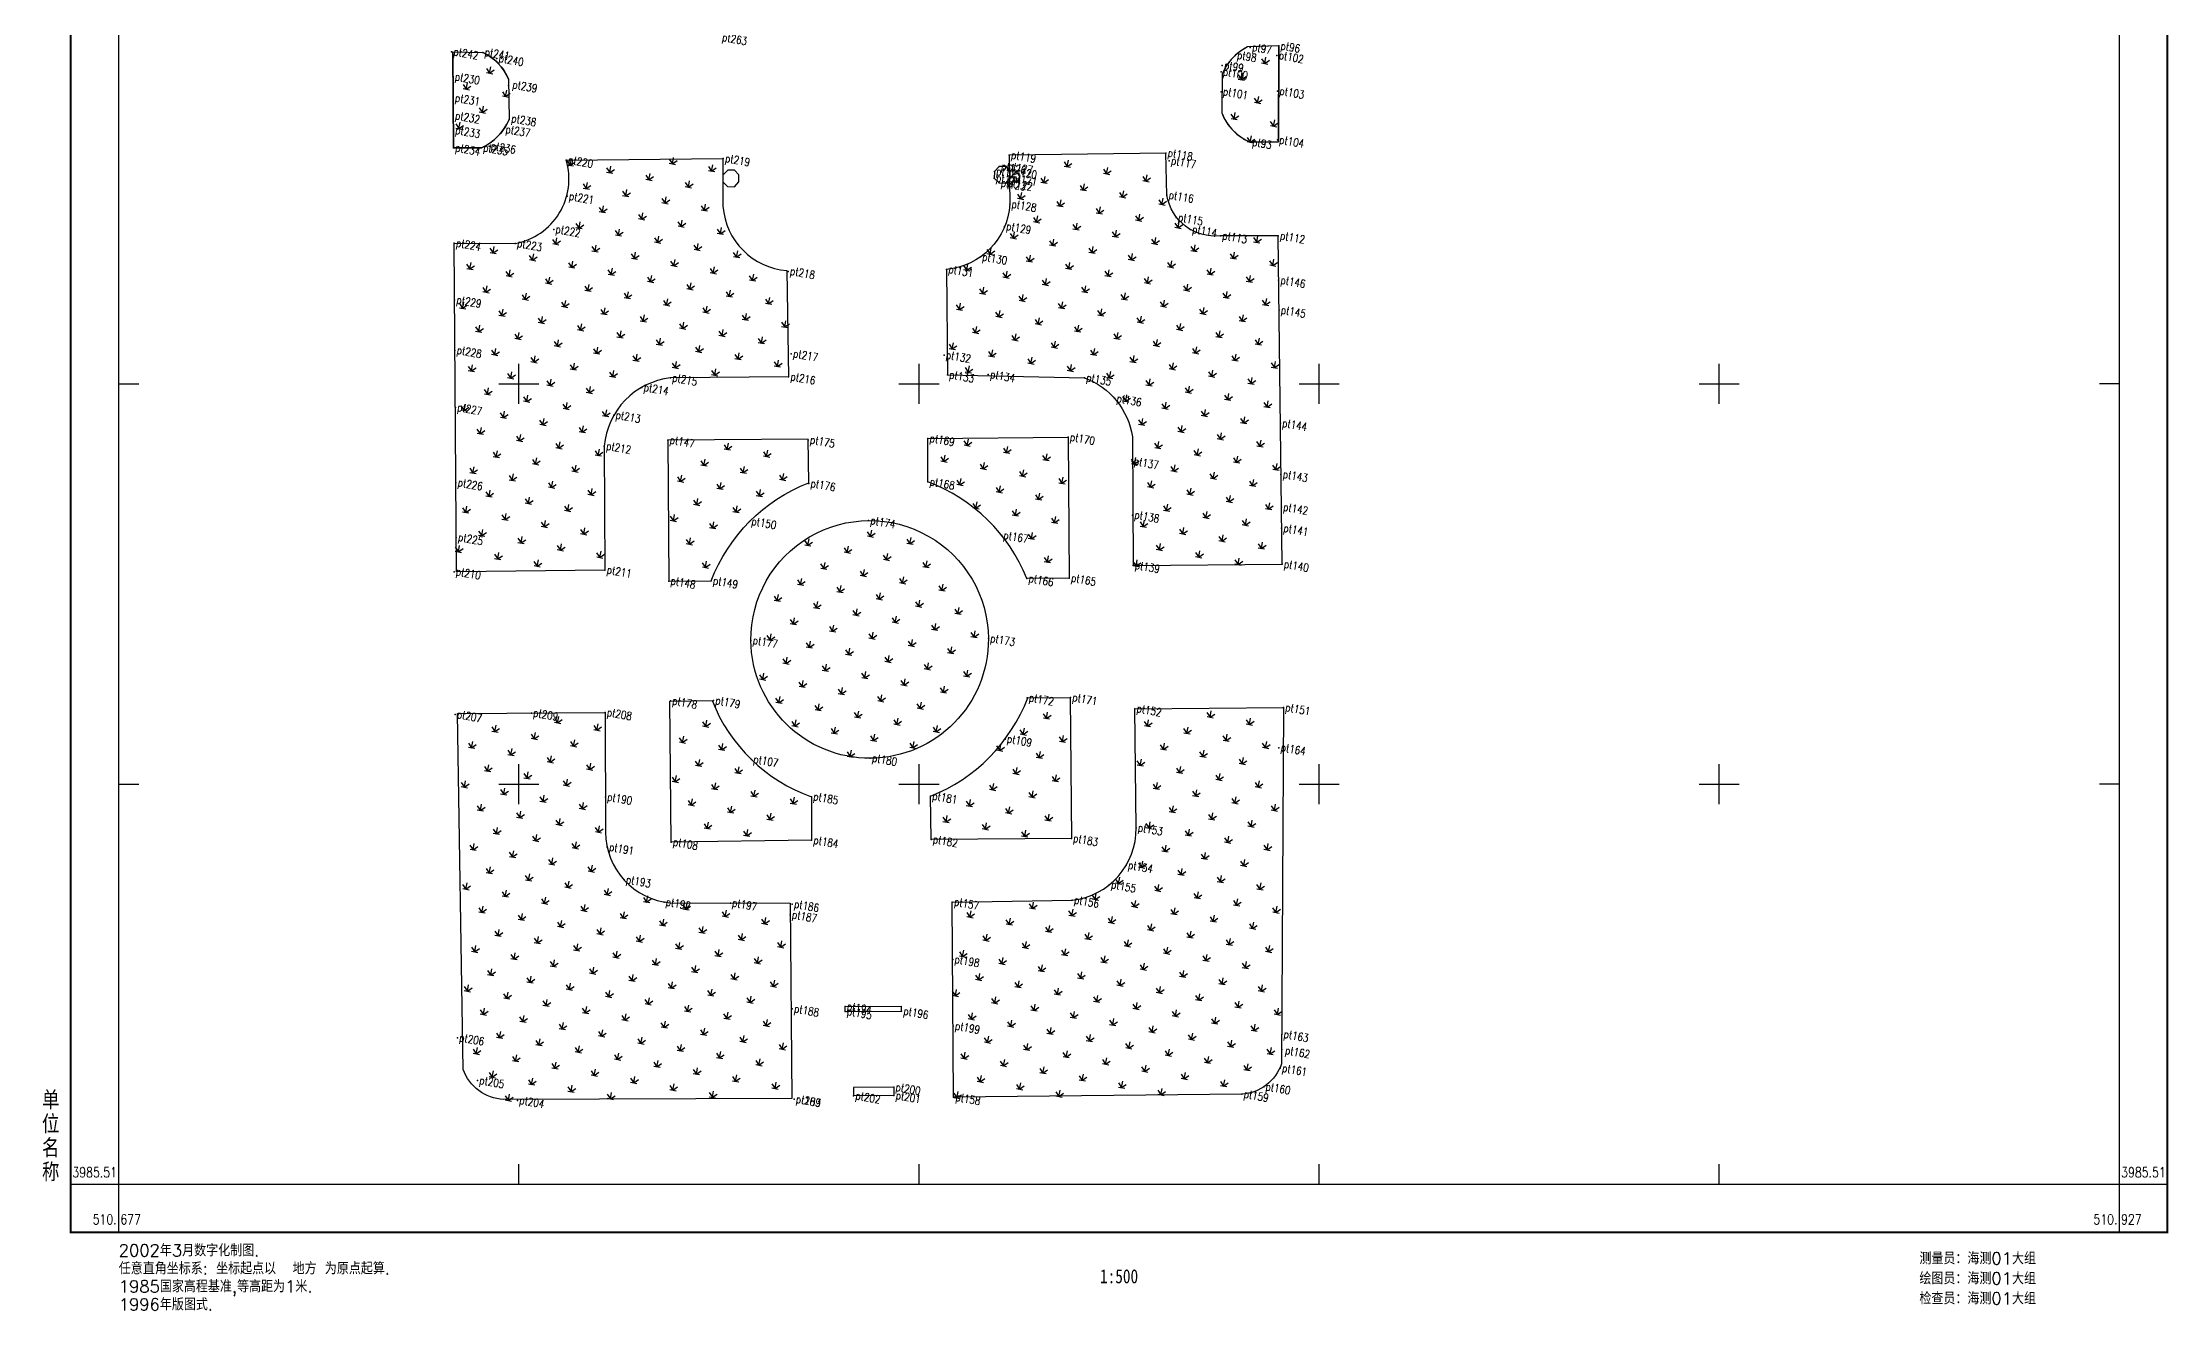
# Model space of a CAD drawing. Extents: x 510667 to 510933, y 3985494 to 3985780.
# Drawn here: x 510667.5 to 510933.1, y 3985494.2 to 3985652.6 of the extents above; entities that cross this region are included whole.
import ezdxf
from ezdxf.enums import TextEntityAlignment as Align

# ---------------------------------------------------------------- set-up
doc = ezdxf.new("R2010")
doc.units = 0
doc.header["$LTSCALE"] = 0.5
doc.header["$PDSIZE"] = 0.2
doc.layers.get('0').update_dxf_attribs({"linetype": 'CONTINUOUS'})
for name, color, linetype in [('TK', 7, 'CONTINUOUS'), ('ZBTZ', 3, 'CONTINUOUS'), ('ZDH', 1, 'CONTINUOUS')]:
    doc.layers.add(name, color=color, linetype=linetype)
doc.styles.add('HZ', font='rs.shx', dxfattribs={"width": 0.8, "bigfont": 'hztxt.shx'})
doc.styles.add('宋体', font='')
doc.styles.add('等线体', font='simhei.ttf')
doc.styles.get('宋体').set_extended_font_data('SimSun')
doc.linetypes.add('1161', pattern='A,0,[149,AAA.SHX,S=0.15,R=0,X=0,Y=0],-1.6', length=1.6)

# ---------------------------------------------------------------- blocks, each defined once
blk = doc.blocks.new('gc124')
for p, q in [((-1, 1), (0, 0)), ((-0.8, 0), (0.8, 0)), ((0, 0), (0, 1.6)), ((0, 0), (1, 1))]:
    blk.add_line(p, q)
blk = doc.blocks.new('ac50tk')
for p, q in [((45, 539), (0, 539)), ((0, 539), (0, 515)), ((15, 515), (15, 539)), ((30, 515), (30, 539)), ((45, 515), (45, 539)), ((0, 531), (45, 531)), ((0, 523), (45, 523)), ((0, 515), (45, 515)), ((0, -12), (0, 512)), ((500, -12), (500, 512)), ((-12, 500), (512, 500)), ((100, 500), (100, 495)), ((200, 500), (200, 495)), ((300, 500), (300, 495)), ((400, 500), (400, 495)), ((100, 395), (100, 405)), ((200, 395), (200, 405)), ((300, 395), (300, 405)), ((400, 395), (400, 405)), ((0, 400), (5, 400)), ((95, 400), (105, 400)), ((195, 400), (205, 400)), ((295, 400), (305, 400)), ((395, 400), (405, 400)), ((500, 400), (495, 400)), ((100, 295), (100, 305)), ((200, 295), (200, 305)), ((300, 295), (300, 305)), ((400, 295), (400, 305)), ((0, 300), (5, 300)), ((95, 300), (105, 300)), ((195, 300), (205, 300)), ((295, 300), (305, 300)), ((395, 300), (405, 300)), ((500, 300), (495, 300)), ((100, 195), (100, 205)), ((200, 195), (200, 205)), ((300, 195), (300, 205)), ((400, 195), (400, 205)), ((0, 200), (5, 200)), ((95, 200), (105, 200)), ((195, 200), (205, 200)), ((295, 200), (305, 200)), ((395, 200), (405, 200)), ((500, 200), (495, 200)), ((100, 95), (100, 105)), ((200, 95), (200, 105)), ((300, 95), (300, 105)), ((400, 95), (400, 105)), ((0, 100), (5, 100)), ((95, 100), (105, 100)), ((195, 100), (205, 100)), ((295, 100), (305, 100)), ((395, 100), (405, 100)), ((500, 100), (495, 100)), ((-12, 0), (512, 0)), ((100, 0), (100, 5)), ((200, 0), (200, 5)), ((300, 0), (300, 5)), ((400, 0), (400, 5))]:
    blk.add_line(p, q)
at = {"color": 0}
for p, q in [((15, 524.79), (21.21, 531)), ((15, 526.91), (19.09, 531)), ((15, 529.04), (16.96, 531)), ((15.33, 523), (23.33, 531)), ((17.45, 523), (25.45, 531)), ((19.57, 523), (27.57, 531)), ((21.69, 523), (29.69, 531)), ((23.81, 523), (30, 529.19)), ((25.94, 523), (30, 527.06)), ((28.06, 523), (30, 524.94))]:
    blk.add_line(p, q, dxfattribs=at)
blk.add_lwpolyline([(-12, -12, 0.5, 0.5, 0), (-12, 512, 0.5, 0.5, 0), (512, 512, 0.5, 0.5, 0), (512, -12, 0.5, 0.5, 0)], format="xyseb", close=True)

msp = doc.modelspace()

# ---------------------------------------------------------------- linework, layer by layer
at = {"linetype": 'Continuous'}
for p, q in [((510718.75, 3985651.46, 37.77), (510722.5, 3985651.4, 37.84)), ((510718.75, 3985651.46, 37.77), (510718.83, 3985639.47, 38.15)), ((510821.95, 3985652.2, 37.77), (510818.05, 3985652.08, 37.84)), ((510821.95, 3985652.2, 37.77), (510821.9, 3985640.21, 38.17)), ((510718.83, 3985639.47, 38.17), (510722.32, 3985639.48, 37.84)), ((510821.9, 3985640.21, 38.17), (510818.4, 3985640.17, 37.84)), ((510752.5, 3985636.08, 37.38), (510752.49, 3985635.24, 37.39)), ((510752.49, 3985635.24, 37.39), (510753.08, 3985634.64, 37.4)), ((510753.12, 3985636.68, 37.35), (510752.5, 3985636.08, 37.38)), ((510753.96, 3985636.69, 37.38), (510753.12, 3985636.68, 37.35)), ((510753.93, 3985634.62, 37.39), (510754.5, 3985635.24, 37.43)), ((510754.47, 3985636.12, 37.31), (510753.96, 3985636.69, 37.38)), ((510754.5, 3985635.24, 37.43), (510754.47, 3985636.12, 37.31)), ((510786.42, 3985636.53, 37.37), (510786.4, 3985635.69, 37.37)), ((510786.4, 3985635.69, 37.37), (510787, 3985635.09, 37.38)), ((510787.03, 3985637.13, 37.34), (510786.42, 3985636.53, 37.37)), ((510787, 3985635.09, 37.38), (510787.84, 3985635.07, 37.37)), ((510787.88, 3985637.14, 37.36), (510787.03, 3985637.13, 37.34)), ((510787.84, 3985635.07, 37.37), (510788.41, 3985635.69, 37.41)), ((510788.39, 3985636.57, 37.3), (510787.88, 3985637.14, 37.36)), ((510788.41, 3985635.69, 37.41), (510788.39, 3985636.57, 37.3)), ((510753.08, 3985634.64, 37.4), (510753.93, 3985634.62, 37.39)), ((510767.77, 3985532.22, 36.92), (510774.81, 3985532.26, 36.91)), ((510767.77, 3985531.58, 36.92), (510767.77, 3985532.22, 36.92)), ((510767.77, 3985531.58, 36.92), (510774.82, 3985531.63, 36.9)), ((510774.82, 3985531.63, 36.9), (510774.81, 3985532.26, 36.91)), ((510773.85, 3985522.12, 36.84), (510768.81, 3985522.08, 36.85)), ((510768.81, 3985522.08, 36.85), (510768.83, 3985521.05, 36.83)), ((510773.87, 3985521.08, 36.82), (510768.83, 3985521.05, 36.83)), ((510773.85, 3985522.12, 36.84), (510773.87, 3985521.08, 36.82))]:
    msp.add_line(p, q, dxfattribs=at)
at = {"linetype": 'Continuous', "flags": 128}
for points, elevation in [([(510814.88, 3985648.71), (510814.83, 3985643.85)], 37.24), ([(510725.71, 3985648.08), (510725.77, 3985643.02)], 37.84)]:
    msp.add_lwpolyline(points, dxfattribs=dict(at, elevation=elevation))
at = {"linetype": 'Continuous'}
for centre, start, end in [((510719.71, 3985645.48, 37.84), 23.3678, 64.6989), ((510820.93, 3985646.21, 37.84), 116.123, 157.6842), ((510719.71, 3985645.48, 37.84), 293.5436, 337.9174), ((510820.93, 3985646.21, 37.84), 201.1617, 247.2783)]:
    msp.add_arc(centre, 6.54, start, end, dxfattribs=at)
at = {"layer": 'ZBTZ', "linetype": '1161', "flags": 128}
for points, elevation in [([(510725.71, 3985648.08), (510725.77, 3985643.02), (510725.34, 3985642.16), (510724.89, 3985641.49), (510724.71, 3985641.27), (510724.39, 3985640.92), (510723.86, 3985640.42), (510723.49, 3985640.14), (510723.07, 3985639.87), (510722.65, 3985639.64), (510722.32, 3985639.48), (510718.83, 3985639.47), (510718.75, 3985651.46), (510722.5, 3985651.4), (510722.97, 3985651.16), (510723.34, 3985650.93), (510723.68, 3985650.69), (510724.11, 3985650.33), (510724.41, 3985650.03), (510724.79, 3985649.6), (510725.11, 3985649.17), (510725.35, 3985648.8), (510725.58, 3985648.36), (510725.71, 3985648.08)], 37.84), ([(510821.95, 3985652.2), (510818.05, 3985652.08), (510817.17, 3985651.57), (510816.51, 3985651.03), (510816.02, 3985650.53), (510815.35, 3985649.63), (510815.03, 3985649.04), (510814.88, 3985648.71), (510814.83, 3985643.85), (510815.23, 3985643), (510815.6, 3985642.41), (510816.07, 3985641.83), (510816.75, 3985641.18), (510817.69, 3985640.52), (510818.4, 3985640.17), (510821.9, 3985640.21), (510821.95, 3985652.2)], 37.77)]:
    msp.add_lwpolyline(points, close=True, dxfattribs=dict(at, elevation=elevation))
for points in [[(510732.93, 3985637.93), (510752.47, 3985638.13), (510752.5, 3985632.18, 0.370608), (510760.5, 3985624.15), (510760.71, 3985610.88), (510745.94, 3985610.73, 0.359764), (510737.68, 3985602.2), (510737.75, 3985586.74), (510719.21, 3985586.52), (510718.93, 3985627.55), (510726.55, 3985627.52, 0.444499), (510732.93, 3985637.93)], [(510780.44, 3985624.29), (510780.55, 3985611.11), (510797.67, 3985610.75, -0.273624), (510803.67, 3985603.39), (510803.74, 3985587.31), (510822.36, 3985587.46), (510821.88, 3985628.48), (510814.67, 3985628.49, -0.400892), (510807.98, 3985633.57), (510807.85, 3985638.82), (510788.27, 3985638.57), (510788.33, 3985632.43, -0.370608), (510780.44, 3985624.29)], [(510778.1, 3985603.17), (510795.63, 3985603.32), (510795.77, 3985585.72), (510790.47, 3985585.67, 0.211222), (510778.11, 3985597.75), (510778.1, 3985603.17)], [(510763.15, 3985603.07), (510745.62, 3985602.96), (510745.73, 3985585.36), (510751.03, 3985585.38, -0.211222), (510763.22, 3985597.64), (510763.15, 3985603.07)], [(510756, 3985577.94, -1.00147), (510785.67, 3985578.18, -0.999656), (510756, 3985577.94)], [(510719.34, 3985568.81), (510737.77, 3985568.94), (510737.82, 3985554.01, 0.386441), (510745.93, 3985545.15), (510760.92, 3985545.12), (510761.1, 3985520.72), (510725.08, 3985520.59, -0.301606), (510720.05, 3985524.36), (510719.34, 3985568.81)], [(510803.96, 3985569.41), (510822.54, 3985569.55), (510822.31, 3985525.06, -0.299721), (510817.35, 3985521.25), (510781.33, 3985520.87), (510781.16, 3985545.26), (510796.15, 3985545.51, 0.388022), (510804.13, 3985554.53), (510803.96, 3985569.41)]]:
    msp.add_lwpolyline(points, format="xyb", close=True, dxfattribs=at)
msp.add_lwpolyline([(510770.69, 3985592.91), (510770.7, 3985592.91), (510770.7, 3985592.92), (510770.69, 3985592.92)], close=True, dxfattribs=at)
for points, elevation in [([(510745.85, 3985570.35), (510751.16, 3985570.42, 0.217651), (510763.56, 3985558.42), (510763.58, 3985552.98), (510746.03, 3985552.75), (510745.85, 3985570.35)], 36.99), ([(510790.5, 3985570.78), (510795.89, 3985570.81), (510796.04, 3985553.21), (510778.51, 3985553.07), (510778.43, 3985558.49, 0.211219), (510790.59, 3985570.78)], 37.15)]:
    msp.add_lwpolyline(points, format="xyb", close=True, dxfattribs=dict(at, elevation=elevation))
at = {"layer": 'ZDH', "linetype": 'Continuous'}
for p in [(510718.6, 3985651.46, 37.77), (510722.5, 3985651.4, 37.84), (510816.51, 3985651.03, 37.84), (510818.4, 3985652.03, 37.21), (510821.73, 3985651.02, 37.09), (510821.95, 3985652.2, 37.77), (510718.77, 3985648.36, 37.87), (510724.25, 3985650.65, 37.79), (510814.74, 3985648.97, 37.19), (510814.89, 3985649.76, 37.24), (510718.79, 3985645.7, 37.95), (510725.72, 3985647.28, 37.84), (510814.76, 3985646.49, 37.24), (510821.81, 3985646.56, 37.16), (510718.8, 3985643.49, 38.02), (510725.77, 3985643.02, 37.84), (510718.82, 3985641.67, 38.08), (510725.1, 3985641.78, 37.84), (510821.78, 3985640.46, 37.14), (510718.83, 3985639.47, 38.17), (510722.32, 3985639.48, 38.34), (510723.27, 3985639.69, 38.34), (510732.93, 3985637.93, 38.06), (510752.54, 3985638.14, 37.73), (510788.27, 3985638.57, 37.35), (510807.85, 3985638.82, 37.25), (510808.26, 3985637.86, 37.25), (510818.4, 3985640.17, 37.84), (510786.4, 3985635.69, 37.37), (510786.42, 3985636.53, 37.37), (510787, 3985635.09, 37.38), (510787.03, 3985637.13, 37.34), (510787.84, 3985635.07, 37.37), (510787.88, 3985637.14, 37.36), (510788.39, 3985636.57, 37.3), (510788.41, 3985635.69, 37.41), (510733.03, 3985633.42, 38.01), (510788.33, 3985632.43, 37.43), (510807.98, 3985633.57, 37.26), (510787.67, 3985629.66, 37.42), (510809.15, 3985630.76, 37.4), (510718.93, 3985627.55, 38.08), (510726.55, 3985627.52, 38.01), (510731.35, 3985629.29, 37.99), (510810.9, 3985629.29, 37.23), (510814.67, 3985628.49, 37.21), (510821.88, 3985628.48, 37.1), (510784.67, 3985625.85, 37.42), (510760.65, 3985624.05, 37.74), (510780.44, 3985624.29, 37.38), (510821.94, 3985622.93, 37.09), (510718.97, 3985620.46, 38.02), (510821.99, 3985619.21, 37.09), (510719.01, 3985614.18, 37.98), (510761.04, 3985613.76, 37.55), (510780.13, 3985613.57, 37.26), (510780.55, 3985611.11, 37.22), (510785.66, 3985611.15, 37.21), (510742.37, 3985609.54, 37.41), (510745.94, 3985610.73, 37.4), (510760.71, 3985610.88, 37.52), (510797.67, 3985610.75, 37.14), (510719.07, 3985607.04, 37.93), (510738.87, 3985606.07, 37.28), (510801.46, 3985608.15, 37.11), (510778.1, 3985603.17, 37.05), (510795.63, 3985603.32, 37.02), (510822.15, 3985605.07, 37.07), (510737.68, 3985602.2, 37.11), (510745.62, 3985602.96, 37.02), (510763.15, 3985602.98, 37.19), (510803.62, 3985600.3, 37.13), (510822.23, 3985598.69, 37.06), (510719.13, 3985597.65, 37.86), (510763.22, 3985597.54, 37.14), (510778.11, 3985597.75, 37.02), (510755.83, 3985592.8, 37.02), (510770.7, 3985592.91), (510803.68, 3985593.61, 37.12), (510822.28, 3985594.58, 37.06), (510719.18, 3985590.81, 37.81), (510787.33, 3985591.07, 36.97), (510822.31, 3985591.95, 37.06), (510803.74, 3985587.31, 37.13), (510822.36, 3985587.46, 37.05), (510718.9, 3985586.52, 37.37), (510737.75, 3985586.74, 37.18), (510745.73, 3985585.36, 36.99), (510751.03, 3985585.38, 37.02), (510790.47, 3985585.67, 37), (510795.77, 3985585.72, 36.99), (510756, 3985577.94, 37.13), (510785.67, 3985578.18, 37.08), (510719.03, 3985568.68, 37.36), (510728.56, 3985568.87, 37.46), (510737.77, 3985568.94, 37.26), (510745.94, 3985570.38, 37.06), (510751.32, 3985570.42, 37.09), (510790.5, 3985570.78, 37.15), (510795.93, 3985570.81, 37.13), (510803.96, 3985569.41, 37.26), (510822.54, 3985569.55, 36.92), (510787.76, 3985565.62, 37.02), (510821.97, 3985564.54, 36.89), (510756.08, 3985563.08, 37.02), (510770.91, 3985563.23, 36.84), (510737.81, 3985558.37, 37.23), (510763.56, 3985558.42, 37.22), (510778.43, 3985558.49, 37.02), (510746.03, 3985552.75, 37.02), (510763.58, 3985552.98, 37.19), (510778.51, 3985553.07, 37.05), (510796.04, 3985553.21, 37.02), (510804.13, 3985554.53, 37.22), (510738.04, 3985552.1, 37.22), (510740.15, 3985548.03, 37.22), (510800.77, 3985547.41, 37.12), (510802.89, 3985549.86, 37.21), (510745.14, 3985545.26, 37.22), (510753.43, 3985545.13, 37.12), (510761.16, 3985544.98, 37.13), (510781.16, 3985545.26, 37.13), (510796.15, 3985545.51, 37.11), (510760.9, 3985543.66, 37.21), (510781.21, 3985538.09, 37.04), (510761.16, 3985531.92, 37.12), (510767.77, 3985532.22, 36.92), (510767.77, 3985531.58, 36.92), (510774.82, 3985531.63, 36.9), (510781.27, 3985529.76, 36.94), (510822.33, 3985528.73, 36.87), (510719.33, 3985528.31, 36.89), (510822.32, 3985526.84, 36.87), (510822.14, 3985524.49, 36.76), (510721.83, 3985522.96, 36.83), (510768.83, 3985521.05, 36.83), (510773.85, 3985522.12, 36.84), (510773.87, 3985521.08, 36.82), (510781.33, 3985520.87, 36.83), (510817.35, 3985521.25, 36.77), (510820.07, 3985522.18, 36.78), (510726.83, 3985520.48, 36.9), (510761.39, 3985520.62, 36.83), (510761.39, 3985520.62, 36.83)]:
    msp.add_point(p, dxfattribs=at)

# ---------------------------------------------------------------- block references
at = {"layer": 'TK', "linetype": 'Continuous', "xscale": 0.5, "yscale": 0.5}
msp.add_blockref('ac50tk', (510677, 3985510), dxfattribs=at)
at = {"layer": 'ZBTZ', "linetype": 'Continuous', "xscale": 0.499999999972348, "yscale": 0.4999999999941544, "rotation": 349.561715805657}
for p in [(510723.34, 3985648.8), (510817.29, 3985648), (510820.2, 3985650.01), (510720.43, 3985646.8), (510725.35, 3985645.89), (510819.3, 3985645.09), (510722.44, 3985643.89), (510816.38, 3985643.09), (510821.3, 3985642.18), (510719.52, 3985641.88), (510818.39, 3985640.18), (510733.43, 3985637.29), (510746.18, 3985637.48), (510795.52, 3985637.13), (510735.43, 3985634.38), (510738.35, 3985636.38), (510743.26, 3985635.48), (510748.18, 3985634.57), (510751.09, 3985636.58), (510792.61, 3985635.12), (510797.52, 3985634.21), (510800.44, 3985636.22), (510805.35, 3985635.31), (510737.44, 3985631.46), (510740.35, 3985633.47), (510745.27, 3985632.56), (510750.19, 3985631.66), (510789.7, 3985633.11), (510794.61, 3985632.21), (510802.44, 3985633.31), (510807.36, 3985632.4), (510734.53, 3985629.46), (510742.36, 3985630.56), (510747.28, 3985629.65), (510791.7, 3985630.2), (510796.62, 3985629.3), (510799.53, 3985631.3), (510804.45, 3985630.4), (510809.37, 3985629.49), (510723.79, 3985626.35), (510731.62, 3985627.45), (510736.53, 3985626.55), (510739.45, 3985628.55), (510744.36, 3985627.65), (510749.28, 3985626.74), (510752.19, 3985628.75), (510785.88, 3985626.19), (510788.79, 3985628.2), (510793.71, 3985627.29), (510798.62, 3985626.38), (510801.54, 3985628.39), (510806.45, 3985627.48), (510811.37, 3985626.58), (510819.2, 3985627.68), (510720.88, 3985624.35), (510728.71, 3985625.45), (510733.62, 3985624.54), (510738.54, 3985623.64), (510741.45, 3985625.64), (510746.37, 3985624.74), (510751.29, 3985623.83), (510754.2, 3985625.84), (510782.97, 3985624.19), (510790.8, 3985625.29), (510795.71, 3985624.38), (510800.63, 3985623.47), (510803.54, 3985625.48), (510808.46, 3985624.57), (510813.38, 3985623.67), (510816.29, 3985625.67), (510821.21, 3985624.77), (510722.88, 3985621.44), (510725.79, 3985623.44), (510730.71, 3985622.54), (510735.63, 3985621.63), (510743.46, 3985622.73), (510748.37, 3985621.82), (510753.29, 3985620.92), (510756.2, 3985622.92), (510784.97, 3985621.27), (510787.88, 3985623.28), (510792.8, 3985622.37), (510797.72, 3985621.47), (510805.55, 3985622.57), (510810.46, 3985621.66), (510818.29, 3985622.76), (510719.97, 3985619.43), (510724.89, 3985618.52), (510727.8, 3985620.53), (510732.72, 3985619.62), (510737.63, 3985618.72), (510740.55, 3985620.72), (510745.46, 3985619.82), (510750.38, 3985618.91), (510758.21, 3985620.01), (510782.06, 3985619.27), (510786.98, 3985618.36), (510789.89, 3985620.37), (510794.81, 3985619.46), (510799.72, 3985618.56), (510802.64, 3985620.56), (510807.55, 3985619.66), (510812.47, 3985618.75), (510815.38, 3985620.76), (510820.3, 3985619.85), (510721.98, 3985616.52), (510726.89, 3985615.61), (510729.81, 3985617.62), (510734.72, 3985616.71), (510739.64, 3985615.81), (510742.55, 3985617.81), (510747.47, 3985616.91), (510752.39, 3985616), (510755.3, 3985618.01), (510760.22, 3985617.1), (510784.07, 3985616.36), (510791.9, 3985617.46), (510796.81, 3985616.55), (510801.73, 3985615.64), (510804.64, 3985617.65), (510809.56, 3985616.74), (510814.48, 3985615.84), (510817.39, 3985617.84), (510723.98, 3985613.61), (510731.81, 3985614.71), (510736.73, 3985613.8), (510741.65, 3985612.9), (510744.56, 3985614.9), (510749.47, 3985614), (510754.39, 3985613.09), (510757.3, 3985615.09), (510781.16, 3985614.35), (510786.07, 3985613.44), (510788.98, 3985615.45), (510793.9, 3985614.54), (510798.82, 3985613.64), (510806.65, 3985614.74), (510811.56, 3985613.83), (510816.48, 3985612.93), (510819.39, 3985614.93), (510721.07, 3985611.6), (510725.99, 3985610.7), (510728.9, 3985612.7), (510733.82, 3985611.8), (510738.73, 3985610.89), (510746.56, 3985611.99), (510751.48, 3985611.08), (510759.31, 3985612.18), (510783.16, 3985611.44), (510790.99, 3985612.54), (510795.91, 3985611.63), (510800.82, 3985610.73), (510803.74, 3985612.73), (510808.65, 3985611.83), (510813.57, 3985610.92), (510821.4, 3985612.02), (510723.08, 3985608.69), (510727.99, 3985607.78), (510730.91, 3985609.79), (510735.82, 3985608.88), (510802.83, 3985607.82), (510805.74, 3985609.82), (510810.66, 3985608.92), (510815.58, 3985608.01), (510818.49, 3985610.02), (510720.17, 3985606.68), (510725.08, 3985605.78), (510730, 3985604.87), (510732.91, 3985606.88), (510737.83, 3985605.97), (510804.84, 3985604.9), (510807.75, 3985606.91), (510812.66, 3985606), (510817.58, 3985605.1), (510820.49, 3985607.1), (510722.17, 3985603.77), (510727.09, 3985602.87), (510734.92, 3985603.97), (510783.02, 3985602.29), (510809.75, 3985604), (510814.67, 3985603.09), (510724.18, 3985600.86), (510729.09, 3985599.96), (510732.01, 3985601.96), (510736.92, 3985601.06), (510750.12, 3985599.81), (510753.04, 3985601.81), (510757.95, 3985600.91), (510780.11, 3985600.29), (510787.94, 3985601.39), (510792.85, 3985600.48), (510803.93, 3985599.99), (510806.84, 3985601.99), (510811.76, 3985601.09), (510816.68, 3985600.18), (510819.59, 3985602.19), (510721.26, 3985598.86), (510726.18, 3985597.95), (510731.1, 3985597.04), (510734.01, 3985599.05), (510747.21, 3985597.8), (510755.04, 3985598.9), (510759.96, 3985598), (510782.11, 3985597.37), (510785.03, 3985599.38), (510789.94, 3985598.47), (510794.86, 3985597.57), (510805.94, 3985597.08), (510808.85, 3985599.08), (510813.76, 3985598.18), (510818.68, 3985597.27), (510821.59, 3985599.27), (510723.27, 3985595.94), (510728.19, 3985595.04), (510736.02, 3985596.14), (510749.22, 3985594.89), (510752.13, 3985596.9), (510757.05, 3985595.99), (510784.12, 3985594.46), (510787.03, 3985596.47), (510791.95, 3985595.56), (510810.85, 3985596.17), (510815.77, 3985595.26), (510820.69, 3985594.36), (510720.36, 3985593.94), (510725.28, 3985593.03), (510730.19, 3985592.13), (510733.11, 3985594.13), (510746.31, 3985592.88), (510751.22, 3985591.98), (510754.14, 3985593.98), (510789.04, 3985593.56), (510793.95, 3985592.65), (510805.03, 3985592.16), (510807.94, 3985594.16), (510812.86, 3985593.26), (510817.78, 3985592.35), (510719.45, 3985589.02), (510722.36, 3985591.03), (510727.28, 3985590.12), (510732.2, 3985589.21), (510735.11, 3985591.22), (510748.31, 3985589.97), (510763.11, 3985589.83), (510770.94, 3985590.93), (510775.86, 3985590.02), (510791.04, 3985590.65), (510807.04, 3985589.25), (510809.95, 3985591.25), (510814.86, 3985590.35), (510819.78, 3985589.44), (510724.37, 3985588.12), (510729.29, 3985587.21), (510737.12, 3985588.31), (510750.32, 3985587.06), (510765.11, 3985586.91), (510768.03, 3985588.92), (510772.94, 3985588.01), (510777.86, 3985587.11), (510793.05, 3985587.73), (510804.12, 3985587.24), (510811.95, 3985588.34), (510816.87, 3985587.43), (510762.2, 3985584.91), (510767.12, 3985584), (510770.03, 3985586.01), (510774.95, 3985585.1), (510779.87, 3985584.2), (510759.29, 3985582.9), (510764.21, 3985582), (510769.13, 3985581.09), (510772.04, 3985583.1), (510776.96, 3985582.19), (510781.87, 3985581.28), (510761.3, 3985579.99), (510766.21, 3985579.08), (510774.04, 3985580.18), (510778.96, 3985579.28), (510783.88, 3985578.37), (510758.39, 3985577.99), (510763.3, 3985577.08), (510768.22, 3985576.17), (510771.13, 3985578.18), (510776.05, 3985577.27), (510780.97, 3985576.37), (510757.48, 3985573.07), (510760.39, 3985575.07), (510765.31, 3985574.17), (510770.23, 3985573.26), (510773.14, 3985575.27), (510778.05, 3985574.36), (510782.97, 3985573.46), (510762.4, 3985572.16), (510767.31, 3985571.26), (510772.23, 3985570.35), (510775.14, 3985572.36), (510780.06, 3985571.45), (510759.49, 3985570.16), (510764.4, 3985569.25), (510769.32, 3985568.34), (510777.15, 3985569.44), (510792.93, 3985568.21), (510813.38, 3985568.35), (510724.01, 3985566.55), (510728.92, 3985565.64), (510731.84, 3985567.65), (510736.75, 3985566.74), (510747.45, 3985565.2), (510750.36, 3985567.2), (510761.49, 3985567.24), (510766.41, 3985566.34), (510771.33, 3985565.43), (510774.24, 3985567.44), (510779.15, 3985566.53), (510790.02, 3985566.2), (510794.93, 3985565.3), (510805.55, 3985567.25), (510810.47, 3985566.34), (510815.38, 3985565.43), (510818.29, 3985567.44), (510721.1, 3985564.54), (510726.01, 3985563.64), (510730.93, 3985562.73), (510733.84, 3985564.74), (510752.36, 3985564.29), (510768.41, 3985563.43), (510776.24, 3985564.53), (510787.1, 3985564.2), (510792.02, 3985563.29), (510807.55, 3985564.33), (510812.47, 3985563.43), (510817.39, 3985562.52), (510820.3, 3985564.53), (510723.1, 3985561.63), (510728.02, 3985560.72), (510732.94, 3985559.82), (510735.85, 3985561.82), (510746.54, 3985560.28), (510749.45, 3985562.29), (510754.37, 3985561.38), (510789.11, 3985561.28), (510794.03, 3985560.38), (510804.64, 3985562.33), (510809.56, 3985561.42), (510814.48, 3985560.52), (510720.19, 3985559.62), (510725.11, 3985558.72), (510730.02, 3985557.81), (510748.55, 3985557.37), (510751.46, 3985559.38), (510756.37, 3985558.47), (510761.29, 3985557.56), (510783.29, 3985557.27), (510786.2, 3985559.28), (510791.12, 3985558.37), (510806.65, 3985559.42), (510811.57, 3985558.51), (510816.48, 3985557.61), (510819.39, 3985559.61), (510722.2, 3985556.71), (510727.11, 3985555.81), (510732.03, 3985554.9), (510734.94, 3985556.91), (510750.55, 3985554.46), (510753.46, 3985556.46), (510758.38, 3985555.56), (510780.38, 3985555.27), (510788.2, 3985556.37), (510793.12, 3985555.46), (510805.74, 3985554.5), (510808.65, 3985556.51), (510813.57, 3985555.6), (510818.49, 3985554.69), (510821.4, 3985556.7), (510721.29, 3985551.8), (510724.2, 3985553.8), (510729.12, 3985552.9), (510734.04, 3985551.99), (510736.95, 3985554), (510755.47, 3985553.55), (510785.29, 3985554.36), (510790.21, 3985553.46), (510810.66, 3985553.59), (510815.58, 3985552.69), (510820.49, 3985551.78), (510726.21, 3985550.89), (510731.12, 3985549.98), (510804.84, 3985549.58), (510807.75, 3985551.59), (510812.67, 3985550.68), (510817.58, 3985549.78), (510720.38, 3985546.88), (510723.3, 3985548.88), (510728.21, 3985547.98), (510733.13, 3985547.07), (510736.04, 3985549.08), (510801.93, 3985547.58), (510806.84, 3985546.67), (510809.75, 3985548.68), (510814.67, 3985547.77), (510819.59, 3985546.86), (510722.39, 3985543.97), (510725.3, 3985545.97), (510730.22, 3985545.07), (510735.14, 3985544.16), (510738.05, 3985546.17), (510742.96, 3985545.26), (510747.88, 3985544.35), (510791.18, 3985544.47), (510799.01, 3985545.57), (510803.93, 3985544.67), (510811.76, 3985545.76), (510816.68, 3985544.86), (510821.59, 3985543.95), (510727.31, 3985543.06), (510732.22, 3985542.16), (510737.14, 3985541.25), (510740.05, 3985543.26), (510744.97, 3985542.35), (510749.89, 3985541.44), (510752.8, 3985543.45), (510757.72, 3985542.54), (510783.36, 3985543.37), (510788.27, 3985542.47), (510793.19, 3985541.56), (510796.1, 3985543.57), (510801.02, 3985542.66), (510805.94, 3985541.75), (510808.85, 3985543.76), (510813.77, 3985542.85), (510818.68, 3985541.95), (510721.48, 3985539.05), (510724.4, 3985541.06), (510729.31, 3985540.15), (510734.23, 3985539.24), (510742.06, 3985540.34), (510746.98, 3985539.44), (510751.89, 3985538.53), (510754.8, 3985540.54), (510759.72, 3985539.63), (510785.36, 3985540.46), (510790.28, 3985539.55), (510795.2, 3985538.65), (510798.11, 3985540.65), (510803.02, 3985539.75), (510807.94, 3985538.84), (510810.85, 3985540.85), (510815.77, 3985539.94), (510820.69, 3985539.04), (510723.49, 3985536.14), (510726.4, 3985538.14), (510731.32, 3985537.24), (510736.24, 3985536.33), (510739.15, 3985538.34), (510744.06, 3985537.43), (510748.98, 3985536.53), (510756.81, 3985537.63), (510782.45, 3985538.45), (510787.37, 3985537.55), (510792.28, 3985536.64), (510800.11, 3985537.74), (510805.03, 3985536.84), (510809.95, 3985535.93), (510812.86, 3985537.94), (510817.78, 3985537.03), (510720.58, 3985534.13), (510725.5, 3985533.23), (510728.41, 3985535.23), (510733.32, 3985534.33), (510738.24, 3985533.42), (510741.15, 3985535.43), (510746.07, 3985534.52), (510750.99, 3985533.61), (510753.9, 3985535.62), (510758.82, 3985534.71), (510781.54, 3985533.54), (510784.46, 3985535.54), (510789.37, 3985534.64), (510794.29, 3985533.73), (510797.2, 3985535.74), (510802.12, 3985534.83), (510807.04, 3985533.92), (510814.87, 3985535.02), (510819.78, 3985534.12), (510722.58, 3985531.22), (510730.41, 3985532.32), (510735.33, 3985531.41), (510740.25, 3985530.51), (510743.16, 3985532.51), (510748.08, 3985531.61), (510752.99, 3985530.7), (510755.9, 3985532.71), (510783.55, 3985530.63), (510786.46, 3985532.63), (510791.38, 3985531.73), (510796.3, 3985530.82), (510799.21, 3985532.82), (510804.12, 3985531.92), (510809.04, 3985531.01), (510811.95, 3985533.02), (510816.87, 3985532.11), (510821.79, 3985531.21), (510724.59, 3985528.31), (510727.5, 3985530.32), (510732.42, 3985529.41), (510737.34, 3985528.5), (510745.16, 3985529.6), (510750.08, 3985528.7), (510757.91, 3985529.8), (510788.47, 3985529.72), (510793.38, 3985528.81), (510798.3, 3985527.91), (510801.21, 3985529.91), (510806.13, 3985529.01), (510811.05, 3985528.1), (510813.96, 3985530.11), (510818.88, 3985529.2), (510721.68, 3985526.3), (510726.6, 3985525.4), (510729.51, 3985527.4), (510734.42, 3985526.5), (510739.34, 3985525.59), (510742.25, 3985527.6), (510747.17, 3985526.69), (510752.09, 3985525.79), (510755, 3985527.79), (510759.92, 3985526.89), (510782.64, 3985525.71), (510785.56, 3985527.71), (510790.47, 3985526.81), (510795.39, 3985525.9), (510803.22, 3985527), (510808.14, 3985526.1), (510813.05, 3985525.19), (510815.96, 3985527.2), (510820.88, 3985526.29), (510723.68, 3985523.39), (510731.51, 3985524.49), (510736.43, 3985523.59), (510741.35, 3985522.68), (510744.26, 3985524.69), (510749.18, 3985523.78), (510754.09, 3985522.87), (510757, 3985524.88), (510784.65, 3985522.8), (510787.56, 3985524.8), (510792.48, 3985523.9), (510797.4, 3985522.99), (510800.31, 3985525), (510805.22, 3985524.09), (510810.14, 3985523.18), (510817.97, 3985524.28), (510725.69, 3985520.48), (510728.6, 3985522.49), (510733.52, 3985521.58), (510738.44, 3985520.67), (510746.26, 3985521.77), (510751.18, 3985520.87), (510759.01, 3985521.97), (510781.74, 3985520.79), (510789.57, 3985521.89), (510794.48, 3985520.98), (510802.31, 3985522.08), (510807.23, 3985521.18), (510815.06, 3985522.28)]:
    msp.add_blockref('gc124', p, dxfattribs=at)

# ---------------------------------------------------------------- texts
at = {"layer": 'TK', "linetype": 'Continuous', "style": '等线体', "width": 0.8}
for s, p in [('单', (510668.5, 3985519)), ('位', (510668.5, 3985516)), ('名', (510668.5, 3985513)), ('称', (510668.5, 3985510))]:
    msp.add_text(s, height=2, dxfattribs=at).set_placement(p, align=Align.BOTTOM_CENTER)
at = {"layer": 'TK', "linetype": 'Continuous', "width": 0.8}
for s, height, style, p in [('3985.51', 1.25, 'HZ', (510674, 3985511.5)), ('3985.51', 1.25, 'HZ', (510930, 3985511.5)), ('1:500', 1.75, '宋体', (510802, 3985498.5))]:
    msp.add_text(s, height=height, dxfattribs=dict(at, style=style)).set_placement(p, align=Align.MIDDLE)
at = {"layer": 'TK', "linetype": 'Continuous', "style": 'HZ', "width": 0.8}
for p in [(510676.75, 3985505.62), (510926.75, 3985505.62)]:
    msp.add_text('510.', height=1.25, dxfattribs=at).set_placement(p, align=Align.MIDDLE_RIGHT)
for s, p in [('677', (510677.2, 3985505.62)), ('927', (510927.2, 3985505.62))]:
    msp.add_text(s, height=1.25, dxfattribs=at).set_placement(p, align=Align.MIDDLE_LEFT)
at = {"layer": 'TK', "linetype": 'Continuous', "style": 'HZ'}
for s, p in [('2002年3月数字化制图.', (510677, 3985501.75)), ('任意直角坐标系: 坐标起点以  地方 为原点起算.', (510677, 3985499.5)), ('测量员：海测01大组', (510902, 3985500.75)), ('1985国家高程基准,等高距为1米.', (510677, 3985497.25)), ('绘图员：海测01大组', (510902, 3985498.25)), ('1996年版图式.', (510677, 3985495)), ('检查员：海测01大组', (510902, 3985495.75))]:
    msp.add_text(s, height=1.5, dxfattribs=at).set_placement(p, align=Align.MIDDLE_LEFT)
at = {"layer": 'ZDH', "linetype": 'Continuous', "style": 'HZ', "width": 0.8}
for s, p in [('pt263', (510752.35, 3985652.85, 37.42)), ('pt242', (510718.78, 3985651.05, 37.77)), ('pt241', (510722.68, 3985650.99, 37.84)), ('pt240', (510724.43, 3985650.23, 37.79)), ('pt98', (510816.69, 3985650.62, 37.84)), ('pt97', (510818.58, 3985651.61, 37.21)), ('pt102', (510821.9, 3985650.6, 37.09)), ('pt96', (510822.13, 3985651.79, 37.77)), ('pt230', (510718.95, 3985647.94, 37.87)), ('pt100', (510814.92, 3985648.55, 37.19)), ('pt99', (510815.07, 3985649.35, 37.24)), ('pt231', (510718.97, 3985645.28, 37.95)), ('pt239', (510726.14, 3985646.94, 38.4)), ('pt101', (510814.93, 3985646.08, 37.24)), ('pt103', (510821.98, 3985646.15, 37.16)), ('pt232', (510718.98, 3985643.07, 38.02)), ('pt238', (510726.01, 3985642.71, 38.37)), ('pt233', (510719, 3985641.25, 38.08)), ('pt237', (510725.28, 3985641.36, 37.84)), ('pt93', (510818.58, 3985639.76, 37.84)), ('pt104', (510821.96, 3985640.04, 37.14)), ('pt234', (510719.01, 3985639.05, 38.17)), ('pt235', (510722.5, 3985639.07, 38.34)), ('pt236', (510723.45, 3985639.28, 38.34)), ('pt220', (510733.11, 3985637.52, 38.06)), ('pt219', (510752.72, 3985637.72, 37.73)), ('pt119', (510788.45, 3985638.15, 37.35)), ('pt118', (510808.03, 3985638.41, 37.25)), ('pt117', (510808.44, 3985637.44, 37.25)), ('pt124', (510786.58, 3985635.28, 37.37)), ('pt125', (510786.59, 3985636.11, 37.37)), ('pt123', (510787.18, 3985634.67, 37.38)), ('pt126', (510787.21, 3985636.71, 37.34)), ('pt122', (510788.02, 3985634.66, 37.37)), ('pt127', (510788.06, 3985636.73, 37.36)), ('pt120', (510788.57, 3985636.16, 37.3)), ('pt121', (510788.59, 3985635.27, 37.41)), ('pt221', (510733.21, 3985633, 38.01)), ('pt128', (510788.51, 3985632.02, 37.43)), ('pt116', (510808.15, 3985633.15, 37.26)), ('pt222', (510731.53, 3985628.88, 37.99)), ('pt129', (510787.85, 3985629.25, 37.42)), ('pt115', (510809.32, 3985630.34, 37.4)), ('pt114', (510811.08, 3985628.87, 37.23)), ('pt224', (510719.1, 3985627.14, 38.08)), ('pt223', (510726.73, 3985627.11, 38.01)), ('pt113', (510814.85, 3985628.08, 37.21)), ('pt112', (510822.06, 3985628.07, 37.1)), ('pt218', (510760.83, 3985623.64, 37.74)), ('pt131', (510780.62, 3985623.87, 37.38)), ('pt130', (510784.85, 3985625.43, 37.42)), ('pt146', (510822.12, 3985622.52, 37.09)), ('pt229', (510719.15, 3985620.05, 38.02)), ('pt145', (510822.16, 3985618.79, 37.09)), ('pt228', (510719.19, 3985613.77, 37.98)), ('pt217', (510761.22, 3985613.34, 37.55)), ('pt132', (510780.31, 3985613.16, 37.26)), ('pt215', (510746.12, 3985610.31, 37.4)), ('pt216', (510760.89, 3985610.46, 37.52)), ('pt133', (510780.72, 3985610.7, 37.22)), ('pt134', (510785.84, 3985610.74, 37.21)), ('pt135', (510797.85, 3985610.33, 37.14)), ('pt214', (510742.55, 3985609.12, 37.41)), ('pt136', (510801.64, 3985607.73, 37.11)), ('pt227', (510719.24, 3985606.62, 37.93)), ('pt213', (510739.04, 3985605.66, 37.28)), ('pt147', (510745.8, 3985602.55, 37.02)), ('pt175', (510763.33, 3985602.56, 37.19)), ('pt169', (510778.28, 3985602.76, 37.05)), ('pt170', (510795.81, 3985602.91, 37.02)), ('pt144', (510822.33, 3985604.65, 37.07)), ('pt212', (510737.86, 3985601.79, 37.11)), ('pt137', (510803.79, 3985599.88, 37.13)), ('pt226', (510719.31, 3985597.23, 37.86)), ('pt176', (510763.4, 3985597.13, 37.14)), ('pt168', (510778.29, 3985597.34, 37.02)), ('pt143', (510822.41, 3985598.27, 37.06)), ('pt150', (510756.01, 3985592.39, 37.02)), ('pt174', (510770.88, 3985592.49)), ('pt138', (510803.86, 3985593.2, 37.12)), ('pt142', (510822.45, 3985594.17, 37.06)), ('pt225', (510719.36, 3985590.4, 37.81)), ('pt167', (510787.5, 3985590.65, 36.97)), ('pt141', (510822.48, 3985591.53, 37.06)), ('pt211', (510737.93, 3985586.32, 37.18)), ('pt139', (510803.92, 3985586.9, 37.13)), ('pt140', (510822.54, 3985587.05, 37.05)), ('pt210', (510719.08, 3985586.11, 37.37)), ('pt148', (510745.91, 3985584.95, 36.99)), ('pt149', (510751.21, 3985584.97, 37.02)), ('pt166', (510790.65, 3985585.25, 37)), ('pt165', (510795.95, 3985585.31, 36.99)), ('pt177', (510756.18, 3985577.53, 37.13)), ('pt173', (510785.85, 3985577.77, 37.08)), ('pt171', (510796.11, 3985570.39, 37.13)), ('pt207', (510719.21, 3985568.26, 37.36)), ('pt209', (510728.74, 3985568.46, 37.46)), ('pt208', (510737.95, 3985568.52, 37.26)), ('pt178', (510746.12, 3985569.96, 37.06)), ('pt179', (510751.5, 3985570, 37.09)), ('pt172', (510790.68, 3985570.36, 37.15)), ('pt152', (510804.14, 3985569, 37.26)), ('pt151', (510822.72, 3985569.14, 36.92)), ('pt109', (510787.94, 3985565.21, 37.02)), ('pt107', (510756.25, 3985562.66, 37.02)), ('pt180', (510771.09, 3985562.82, 36.84)), ('pt164', (510822.15, 3985564.13, 36.89)), ('pt190', (510737.99, 3985557.96, 37.23)), ('pt185', (510763.74, 3985558.01, 37.22)), ('pt181', (510778.61, 3985558.08, 37.02)), ('pt108', (510746.21, 3985552.33, 37.02)), ('pt184', (510763.76, 3985552.56, 37.19)), ('pt182', (510778.68, 3985552.66, 37.05)), ('pt183', (510796.21, 3985552.79, 37.02)), ('pt153', (510804.3, 3985554.12, 37.22)), ('pt191', (510738.22, 3985551.69, 37.22)), ('pt154', (510803.07, 3985549.44, 37.21)), ('pt193', (510740.33, 3985547.62, 37.22)), ('pt155', (510800.95, 3985547, 37.12)), ('pt192', (510745.31, 3985544.84, 37.22)), ('pt197', (510753.6, 3985544.72, 37.12)), ('pt186', (510761.34, 3985544.57, 37.13)), ('pt157', (510781.34, 3985544.85, 37.13)), ('pt156', (510796.33, 3985545.09, 37.11)), ('pt187', (510761.08, 3985543.25, 37.21)), ('pt198', (510781.39, 3985537.68, 37.04)), ('pt188', (510761.34, 3985531.5, 37.12)), ('pt194', (510767.94, 3985531.8, 36.92)), ('pt195', (510767.95, 3985531.17, 36.92)), ('pt196', (510775, 3985531.21, 36.9)), ('pt206', (510719.5, 3985527.89, 36.89)), ('pt199', (510781.45, 3985529.35, 36.94)), ('pt163', (510822.51, 3985528.32, 36.87)), ('pt162', (510822.69, 3985526.29, 36.75)), ('pt161', (510822.32, 3985524.07, 36.76)), ('pt205', (510722.01, 3985522.55, 36.83)), ('pt204', (510727.01, 3985520.06, 36.9)), ('pt189', (510761.57, 3985520.2, 36.83)), ('pt203', (510761.56, 3985520.21, 36.83)), ('pt202', (510769.01, 3985520.64, 36.83)), ('pt200', (510774.02, 3985521.7, 36.84)), ('pt201', (510774.04, 3985520.67, 36.82)), ('pt158', (510781.51, 3985520.45, 36.83)), ('pt159', (510817.52, 3985520.84, 36.77)), ('pt160', (510820.25, 3985521.77, 36.78))]:
    msp.add_text(s, height=1, rotation=349.5617, dxfattribs=at).set_placement(p)

doc.saveas('drawing.dxf')
